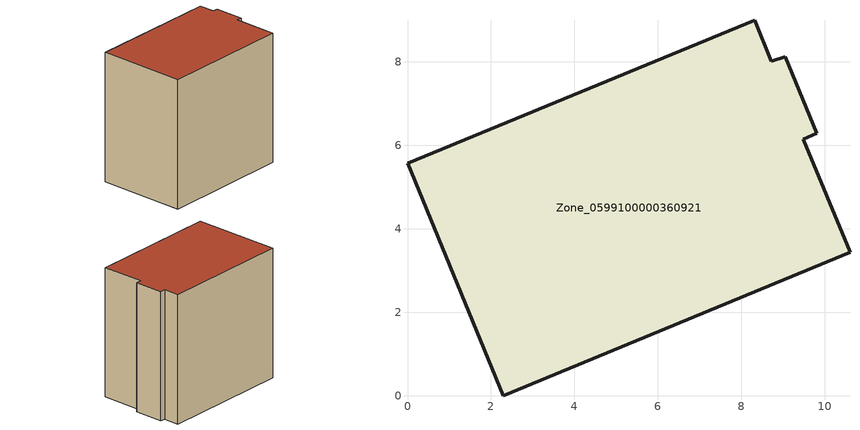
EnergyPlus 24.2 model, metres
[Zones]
Zone_0599100000360921
 floor ground (C_G): 8.72,8.02 9.05,8.12 9.81,6.29 9.49,6.15 10.61,3.43 2.29,0 0,5.57 8.32,9 z0
 wall outside (C_F): 2.29,0 10.61,3.43 9.49,6.15 9.81,6.29 9.05,8.12 8.72,8.02 8.32,9 0,5.57 2.29,0 z0:8.9
 roof outside (C_R): 9.05,8.12 8.72,8.02 8.32,9 0,5.57 2.29,0 10.61,3.43 9.49,6.15 9.81,6.29 z8.9
[BUILDING]
Pand.0599100000360921: North Axis=0; Terrain=City; Loads Convergence Tolerance Value=0.04; Temperature Convergence Tolerance Value=0.4; Solar Distribution=FullExterior; Maximum Number of Warmup Days=25; Minimum Number of Warmup Days=1
[Site:Location]
Rotterdam.The.Hague.AP_ZH_NLD Design_Conditions: Latitude=51.96; Longitude=4.45; Time Zone=1; Elevation=-4.5
[SITE:GROUNDTEMPERATURE:BUILDINGSURFACE]
18, 18, 18, 18, 18, 18, 18, 18, 18, 18, 18, 18
[MATERIAL] Thermal Absorptance=0.9; Solar Absorptance=0.7; Visible Absorptance=0.7
Name | Roughness | Thickness | Conductivity | Density | Specific Heat
G.TI.1992-2005 | MediumSmooth | 0.15 | 0.06 | 540 | 1210
F.TI.1992-2005 | Rough | 0.3 | 0.12 | 1920 | 840
R.TI.1992-2005 | MediumRough | 0.2 | 0.08 | 1500 | 1000
[CONSTRUCTION]
C_G: G.TI.1992-2005
C_F: F.TI.1992-2005
C_R: R.TI.1992-2005
[ZONE]
Zone_0599100000360921: Type=1; Multiplier=1; Ceiling Height=Autocalculate; Volume=Autocalculate; Floor Area=autocalculate; Part of Total Floor Area=Yes
[ZONEINFILTRATION:DESIGNFLOWRATE]
Infil_Zone_0599100000360921: Zone or ZoneList or Space or SpaceList=Zone_0599100000360921; Schedule=AlwaysOn; Design Flow Rate Calculation Method=Flow/Area; Flow Rate per Floor Area=0.0015; Constant Term Coefficient=1; Temperature Term Coefficient=0; Velocity Term Coefficient=0; Velocity Squared Term Coefficient=0
[HVACTEMPLATE:ZONE:IDEALLOADSAIRSYSTEM]
Zone_0599100000360921: Maximum Heating Supply Air Temperature=50; Minimum Cooling Supply Air Temperature=13; Maximum Heating Supply Air Humidity Ratio=0.0156; Minimum Cooling Supply Air Humidity Ratio=0.0077; Heating Limit=NoLimit; Cooling Limit=NoLimit; Dehumidification Control Type=ConstantSensibleHeatRatio; Cooling Sensible Heat Ratio=0.7; Dehumidification Setpoint=60; Humidification Control Type=None; Humidification Setpoint=30; Outdoor Air Method=None; Outdoor Air Flow Rate per Person=0.00944; Outdoor Air Flow Rate per Zone Floor Area=0; Outdoor Air Flow Rate per Zone=0; Demand Controlled Ventilation Type=None; Outdoor Air Economizer Type=NoEconomizer; Heat Recovery Type=None; Sensible Heat Recovery Effectiveness=0.7; Latent Heat Recovery Effectiveness=0.65
[ZONECONTROL:THERMOSTAT]
ThermostatControl_Zone_0599100000360921: Zone or ZoneList=Zone_0599100000360921; Control Type Schedule=DualSetpointControlType; Control 1=Thermostat_Zone_0599100000360921; Temperature Difference Between Cutout And Setpoint=0
[THERMOSTATSETPOINT:DUALSETPOINT]
Thermostat_Zone_0599100000360921: Heating Setpoint Temperature Schedule=HeatingSetpoint_Zone_0599100000360921; Cooling Setpoint Temperature Schedule=CoolingSetpoint_Zone_0599100000360921
[SCHEDULE:COMPACT]
HeatingSetpoint_Zone_0599100000360921: Through: 12/31, For: AllDays, Until: 24:00, 21
CoolingSetpoint_Zone_0599100000360921: Through: 12/31, For: AllDays, Until: 24:00, 24
DualSetpointControlType: Through: 12/31, For: AllDays, Until: 24:00, 4
AlwaysOn: Through: 12/31, For: AllDays, Until: 24:00, 1
